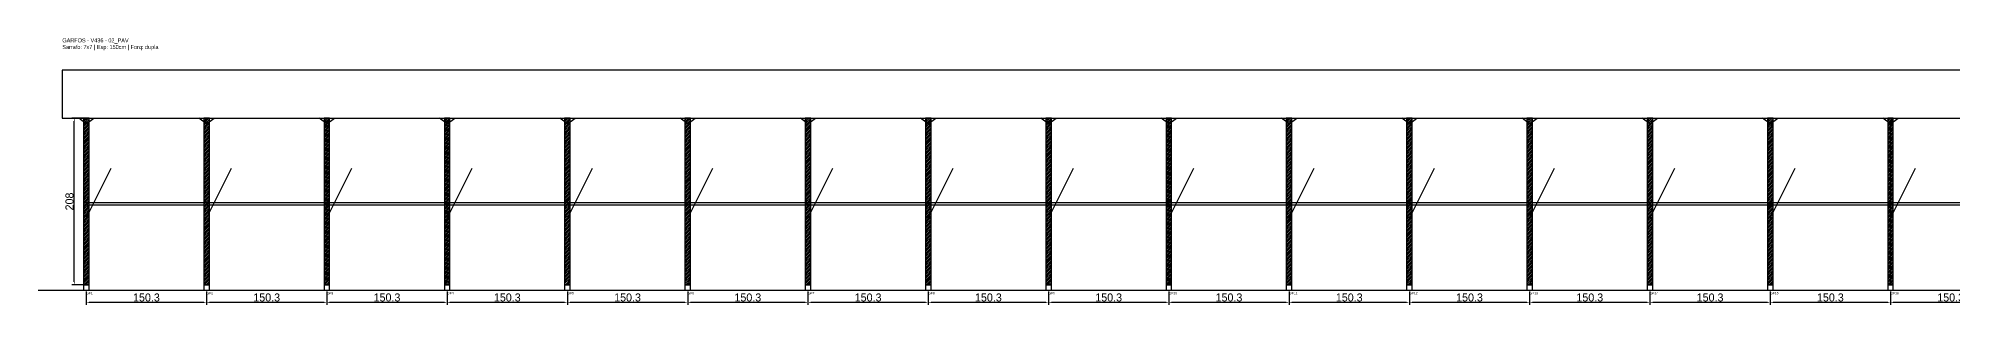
# Model space of a CAD drawing. Header units: metres. Extents: x -30 to 9409, y -25 to 308.
# Drawn here: x -30 to 2362, y -25 to 308 of the extents above; entities that cross this region are included whole.
import ezdxf

# ---------------------------------------------------------------- set-up
doc = ezdxf.new("R2010")
doc.units = ezdxf.units.M
for name, color, linetype in [('BARRA_ANCORAGEM', 1, 'Continuous'), ('COTA', 241, 'Continuous'), ('GARFOS OK', 3, 'Continuous'), ('NOME DA VIGA', 6, 'Continuous'), ('SARR_7x7', 40, 'Continuous'), ('TIRAS REESCORAMENTO', 252, 'Continuous'), ('VIGAS', 3, 'Continuous')]:
    doc.layers.add(name, color=color, linetype=linetype)
doc.dimstyles.new('EZ DXF', dxfattribs={"dimtxt": 10, "dimasz": 3.5, "dimexe": 3, "dimexo": 1.5, "dimgap": 1, "dimtad": 1, "dimdec": 1, "dimdsep": 46, "dimcen": 2.5, "dimazin": 3, "dimtfac": 1, "dimtmove": 0, "dimatfit": 3})

msp = doc.modelspace()

# ---------------------------------------------------------------- hatches: boundary and pattern name
at = {"layer": 'COTA'}
h = msp.add_hatch(dxfattribs=at)
h.set_pattern_fill('ANSI31', scale=0.5)
h.paths.add_polyline_path([(26.5, 0), (33.5, 0), (33.5, 208), (26.5, 208)])
h = msp.add_hatch(dxfattribs=at)
h.set_pattern_fill('ANSI31', scale=0.5)
h.paths.add_polyline_path([(176.800872, 0), (183.800872, 0), (183.800872, 208), (176.800872, 208)])
h = msp.add_hatch(dxfattribs=at)
h.set_pattern_fill('ANSI31', scale=0.5)
h.paths.add_polyline_path([(327.101744, 0), (334.101744, 0), (334.101744, 208), (327.101744, 208)])
h = msp.add_hatch(dxfattribs=at)
h.set_pattern_fill('ANSI31', scale=0.5)
h.paths.add_polyline_path([(477.402616, 0), (484.402616, 0), (484.402616, 208), (477.402616, 208)])
h = msp.add_hatch(dxfattribs=at)
h.set_pattern_fill('ANSI31', scale=0.5)
h.paths.add_polyline_path([(627.703488, 0), (634.703488, 0), (634.703488, 208), (627.703488, 208)])
h = msp.add_hatch(dxfattribs=at)
h.set_pattern_fill('ANSI31', scale=0.5)
h.paths.add_polyline_path([(778.00436, 0), (785.00436, 0), (785.00436, 208), (778.00436, 208)])
h = msp.add_hatch(dxfattribs=at)
h.set_pattern_fill('ANSI31', scale=0.5)
h.paths.add_polyline_path([(928.305232, 0), (935.305232, 0), (935.305232, 208), (928.305232, 208)])
h = msp.add_hatch(dxfattribs=at)
h.set_pattern_fill('ANSI31', scale=0.5)
h.paths.add_polyline_path([(1078.606104, 0), (1085.606104, 0), (1085.606104, 208), (1078.606104, 208)])
h = msp.add_hatch(dxfattribs=at)
h.set_pattern_fill('ANSI31', scale=0.5)
h.paths.add_polyline_path([(1228.906976, 0), (1235.906976, 0), (1235.906976, 208), (1228.906976, 208)])
h = msp.add_hatch(dxfattribs=at)
h.set_pattern_fill('ANSI31', scale=0.5)
h.paths.add_polyline_path([(1379.207848, 0), (1386.207848, 0), (1386.207848, 208), (1379.207848, 208)])
h = msp.add_hatch(dxfattribs=at)
h.set_pattern_fill('ANSI31', scale=0.5)
h.paths.add_polyline_path([(1529.50872, 0), (1536.50872, 0), (1536.50872, 208), (1529.50872, 208)])
h = msp.add_hatch(dxfattribs=at)
h.set_pattern_fill('ANSI31', scale=0.5)
h.paths.add_polyline_path([(1679.809592, 0), (1686.809592, 0), (1686.809592, 208), (1679.809592, 208)])
h = msp.add_hatch(dxfattribs=at)
h.set_pattern_fill('ANSI31', scale=0.5)
h.paths.add_polyline_path([(1830.110464, 0), (1837.110464, 0), (1837.110464, 208), (1830.110464, 208)])
h = msp.add_hatch(dxfattribs=at)
h.set_pattern_fill('ANSI31', scale=0.5)
h.paths.add_polyline_path([(1980.411336, 0), (1987.411336, 0), (1987.411336, 208), (1980.411336, 208)])
h = msp.add_hatch(dxfattribs=at)
h.set_pattern_fill('ANSI31', scale=0.5)
h.paths.add_polyline_path([(2130.712208, 0), (2137.712208, 0), (2137.712208, 208), (2130.712208, 208)])
h = msp.add_hatch(dxfattribs=at)
h.set_pattern_fill('ANSI31', scale=0.5)
h.paths.add_polyline_path([(2281.01308, 0), (2288.01308, 0), (2288.01308, 208), (2281.01308, 208)])

# ---------------------------------------------------------------- linework, layer by layer
at = {"layer": 'BARRA_ANCORAGEM'}
for p, q in [((30, 83.2), (61.2, 145.6)), ((180.300872, 83.2), (211.500872, 145.6)), ((330.601744, 83.2), (361.801744, 145.6)), ((480.902616, 83.2), (512.102616, 145.6)), ((631.203488, 83.2), (662.403488, 145.6)), ((781.50436, 83.2), (812.70436, 145.6)), ((931.805232, 83.2), (963.005232, 145.6)), ((1082.106104, 83.2), (1113.306104, 145.6)), ((1232.406976, 83.2), (1263.606976, 145.6)), ((1382.707848, 83.2), (1413.907848, 145.6)), ((1533.00872, 83.2), (1564.20872, 145.6)), ((1683.309592, 83.2), (1714.509592, 145.6)), ((1833.610464, 83.2), (1864.810464, 145.6)), ((1983.911336, 83.2), (2015.111336, 145.6)), ((2134.212208, 83.2), (2165.412208, 145.6)), ((2284.51308, 83.2), (2315.71308, 145.6))]:
    msp.add_line(p, q, dxfattribs=at)
at = {"layer": 'GARFOS OK'}
for p, q in [((30, 201), (20.5, 208)), ((20.5, 208), (39.5, 208)), ((30, 201), (39.5, 208)), ((180.300872, 201), (170.800872, 208)), ((170.800872, 208), (189.800872, 208)), ((180.300872, 201), (189.800872, 208)), ((330.601744, 201), (321.101744, 208)), ((321.101744, 208), (340.101744, 208)), ((330.601744, 201), (340.101744, 208)), ((480.902616, 201), (471.402616, 208)), ((471.402616, 208), (490.402616, 208)), ((480.902616, 201), (490.402616, 208)), ((631.203488, 201), (621.703488, 208)), ((621.703488, 208), (640.703488, 208)), ((631.203488, 201), (640.703488, 208)), ((781.50436, 201), (772.00436, 208)), ((772.00436, 208), (791.00436, 208)), ((781.50436, 201), (791.00436, 208)), ((931.805232, 201), (922.305232, 208)), ((922.305232, 208), (941.305232, 208)), ((931.805232, 201), (941.305232, 208)), ((1082.106104, 201), (1072.606104, 208)), ((1072.606104, 208), (1091.606104, 208)), ((1082.106104, 201), (1091.606104, 208)), ((1232.406976, 201), (1222.906976, 208)), ((1222.906976, 208), (1241.906976, 208)), ((1232.406976, 201), (1241.906976, 208)), ((1382.707848, 201), (1373.207848, 208)), ((1373.207848, 208), (1392.207848, 208)), ((1382.707848, 201), (1392.207848, 208)), ((1533.00872, 201), (1523.50872, 208)), ((1523.50872, 208), (1542.50872, 208)), ((1533.00872, 201), (1542.50872, 208)), ((1683.309592, 201), (1673.809592, 208)), ((1673.809592, 208), (1692.809592, 208)), ((1683.309592, 201), (1692.809592, 208)), ((1833.610464, 201), (1824.110464, 208)), ((1824.110464, 208), (1843.110464, 208)), ((1833.610464, 201), (1843.110464, 208)), ((1983.911336, 201), (1974.411336, 208)), ((1974.411336, 208), (1993.411336, 208)), ((1983.911336, 201), (1993.411336, 208)), ((2134.212208, 201), (2124.712208, 208)), ((2124.712208, 208), (2143.712208, 208)), ((2134.212208, 201), (2143.712208, 208)), ((2284.51308, 201), (2275.01308, 208)), ((2275.01308, 208), (2294.01308, 208)), ((2284.51308, 201), (2294.01308, 208))]:
    msp.add_line(p, q, dxfattribs=at)
at = {"layer": 'GARFOS OK', "linetype": 'CONTINUOUS'}
msp.add_line((-30, -7), (9408.654064, -7), dxfattribs=at)
at = {"layer": 'GARFOS OK'}
for points in [[(26.5, 0), (33.5, 0), (33.5, 208), (26.5, 208), (26.5, 0)], [(176.800872, 0), (183.800872, 0), (183.800872, 208), (176.800872, 208), (176.800872, 0)], [(327.101744, 0), (334.101744, 0), (334.101744, 208), (327.101744, 208), (327.101744, 0)], [(477.402616, 0), (484.402616, 0), (484.402616, 208), (477.402616, 208), (477.402616, 0)], [(627.703488, 0), (634.703488, 0), (634.703488, 208), (627.703488, 208), (627.703488, 0)], [(778.00436, 0), (785.00436, 0), (785.00436, 208), (778.00436, 208), (778.00436, 0)], [(928.305232, 0), (935.305232, 0), (935.305232, 208), (928.305232, 208), (928.305232, 0)], [(1078.606104, 0), (1085.606104, 0), (1085.606104, 208), (1078.606104, 208), (1078.606104, 0)], [(1228.906976, 0), (1235.906976, 0), (1235.906976, 208), (1228.906976, 208), (1228.906976, 0)], [(1379.207848, 0), (1386.207848, 0), (1386.207848, 208), (1379.207848, 208), (1379.207848, 0)], [(1529.50872, 0), (1536.50872, 0), (1536.50872, 208), (1529.50872, 208), (1529.50872, 0)], [(1679.809592, 0), (1686.809592, 0), (1686.809592, 208), (1679.809592, 208), (1679.809592, 0)], [(1830.110464, 0), (1837.110464, 0), (1837.110464, 208), (1830.110464, 208), (1830.110464, 0)], [(1980.411336, 0), (1987.411336, 0), (1987.411336, 208), (1980.411336, 208), (1980.411336, 0)], [(2130.712208, 0), (2137.712208, 0), (2137.712208, 208), (2130.712208, 208), (2130.712208, 0)], [(2281.01308, 0), (2288.01308, 0), (2288.01308, 208), (2281.01308, 208), (2281.01308, 0)]]:
    msp.add_lwpolyline(points, dxfattribs=at)
at = {"layer": 'SARR_7x7'}
for points in [[(26.5, -7), (33.5, -7), (33.5, 0), (26.5, 0), (26.5, -7)], [(176.800872, -7), (183.800872, -7), (183.800872, 0), (176.800872, 0), (176.800872, -7)], [(327.101744, -7), (334.101744, -7), (334.101744, 0), (327.101744, 0), (327.101744, -7)], [(477.402616, -7), (484.402616, -7), (484.402616, 0), (477.402616, 0), (477.402616, -7)], [(627.703488, -7), (634.703488, -7), (634.703488, 0), (627.703488, 0), (627.703488, -7)], [(778.00436, -7), (785.00436, -7), (785.00436, 0), (778.00436, 0), (778.00436, -7)], [(928.305232, -7), (935.305232, -7), (935.305232, 0), (928.305232, 0), (928.305232, -7)], [(1078.606104, -7), (1085.606104, -7), (1085.606104, 0), (1078.606104, 0), (1078.606104, -7)], [(1228.906976, -7), (1235.906976, -7), (1235.906976, 0), (1228.906976, 0), (1228.906976, -7)], [(1379.207848, -7), (1386.207848, -7), (1386.207848, 0), (1379.207848, 0), (1379.207848, -7)], [(1529.50872, -7), (1536.50872, -7), (1536.50872, 0), (1529.50872, 0), (1529.50872, -7)], [(1679.809592, -7), (1686.809592, -7), (1686.809592, 0), (1679.809592, 0), (1679.809592, -7)], [(1830.110464, -7), (1837.110464, -7), (1837.110464, 0), (1830.110464, 0), (1830.110464, -7)], [(1980.411336, -7), (1987.411336, -7), (1987.411336, 0), (1980.411336, 0), (1980.411336, -7)], [(2130.712208, -7), (2137.712208, -7), (2137.712208, 0), (2130.712208, 0), (2130.712208, -7)], [(2281.01308, -7), (2288.01308, -7), (2288.01308, 0), (2281.01308, 0), (2281.01308, -7)]]:
    msp.add_lwpolyline(points, dxfattribs=at)
at = {"layer": 'TIRAS REESCORAMENTO'}
for points in [[(30, 100), (180.300872, 100), (180.300872, 102.5), (30, 102.5), (30, 100)], [(180.300872, 100), (330.601744, 100), (330.601744, 102.5), (180.300872, 102.5), (180.300872, 100)], [(330.601744, 100), (480.902616, 100), (480.902616, 102.5), (330.601744, 102.5), (330.601744, 100)], [(480.902616, 100), (631.203488, 100), (631.203488, 102.5), (480.902616, 102.5), (480.902616, 100)], [(631.203488, 100), (781.50436, 100), (781.50436, 102.5), (631.203488, 102.5), (631.203488, 100)], [(781.50436, 100), (931.805232, 100), (931.805232, 102.5), (781.50436, 102.5), (781.50436, 100)], [(931.805232, 100), (1082.106104, 100), (1082.106104, 102.5), (931.805232, 102.5), (931.805232, 100)], [(1082.106104, 100), (1232.406976, 100), (1232.406976, 102.5), (1082.106104, 102.5), (1082.106104, 100)], [(1232.406976, 100), (1382.707848, 100), (1382.707848, 102.5), (1232.406976, 102.5), (1232.406976, 100)], [(1382.707848, 100), (1533.00872, 100), (1533.00872, 102.5), (1382.707848, 102.5), (1382.707848, 100)], [(1533.00872, 100), (1683.309592, 100), (1683.309592, 102.5), (1533.00872, 102.5), (1533.00872, 100)], [(1683.309592, 100), (1833.610464, 100), (1833.610464, 102.5), (1683.309592, 102.5), (1683.309592, 100)], [(1833.610464, 100), (1983.911336, 100), (1983.911336, 102.5), (1833.610464, 102.5), (1833.610464, 100)], [(1983.911336, 100), (2134.212208, 100), (2134.212208, 102.5), (1983.911336, 102.5), (1983.911336, 100)], [(2134.212208, 100), (2284.51308, 100), (2284.51308, 102.5), (2134.212208, 102.5), (2134.212208, 100)], [(2284.51308, 100), (2434.813952, 100), (2434.813952, 102.5), (2284.51308, 102.5), (2284.51308, 100)]]:
    msp.add_lwpolyline(points, dxfattribs=at)
at = {"layer": 'VIGAS'}
msp.add_lwpolyline([(0, 208), (9378.654064, 208), (9378.654064, 268), (0, 268), (0, 208)], dxfattribs=at)

# ---------------------------------------------------------------- texts
at = {"layer": 'NOME DA VIGA'}
for s, p in [('GF1', (30, -12)), ('GF2', (180.300872, -12)), ('GF3', (330.601744, -12)), ('GF4', (480.902616, -12)), ('GF5', (631.203488, -12)), ('GF6', (781.50436, -12)), ('GF7', (931.805232, -12)), ('GF8', (1082.106104, -12)), ('GF9', (1232.406976, -12)), ('GF10', (1382.707848, -12)), ('GF11', (1533.00872, -12)), ('GF12', (1683.309592, -12)), ('GF13', (1833.610464, -12)), ('GF14', (1983.911336, -12)), ('GF15', (2134.212208, -12)), ('GF16', (2284.51308, -12))]:
    msp.add_text(s, height=3, dxfattribs=at).set_placement(p)
at = {"layer": 'NOME DA VIGA', "insert": (0, 293), "char_height": 5, "attachment_point": 7}
msp.add_mtext('GARFOS - V436 - 02_PAV\\PSarrafo: 7x7 | Esp: 150cm | Forq: dupla', dxfattribs=at)

# ---------------------------------------------------------------- dimensions: what is measured, and where the dimension line sits
at = {"layer": 'COTA'}
msp.add_linear_dim(base=(15, 0), p1=(30, 0), p2=(30, 208), angle=90, dimstyle='EZ DXF', dxfattribs=at).render()
for base, p1, p2 in [((30, -22), (30, -7), (180.300872, -7)), ((180.300872, -22), (180.300872, -7), (330.601744, -7)), ((330.601744, -22), (330.601744, -7), (480.902616, -7)), ((480.902616, -22), (480.902616, -7), (631.203488, -7)), ((631.203488, -22), (631.203488, -7), (781.50436, -7)), ((781.50436, -22), (781.50436, -7), (931.805232, -7)), ((931.805232, -22), (931.805232, -7), (1082.106104, -7)), ((1082.106104, -22), (1082.106104, -7), (1232.406976, -7)), ((1232.406976, -22), (1232.406976, -7), (1382.707848, -7)), ((1382.707848, -22), (1382.707848, -7), (1533.00872, -7)), ((1533.00872, -22), (1533.00872, -7), (1683.309592, -7)), ((1683.309592, -22), (1683.309592, -7), (1833.610464, -7)), ((1833.610464, -22), (1833.610464, -7), (1983.911336, -7)), ((1983.911336, -22), (1983.911336, -7), (2134.212208, -7)), ((2134.212208, -22), (2134.212208, -7), (2284.51308, -7)), ((2284.51308, -22), (2284.51308, -7), (2434.813952, -7))]:
    msp.add_linear_dim(base=base, p1=p1, p2=p2, dimstyle='EZ DXF', dxfattribs=at).render()

doc.saveas('drawing.dxf')
